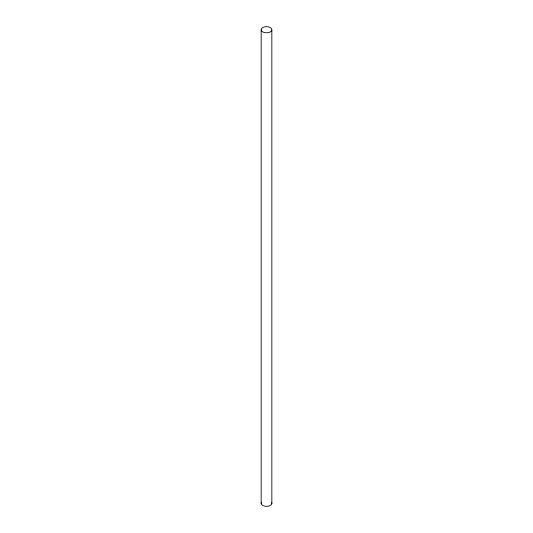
<?xml version="1.0" encoding="UTF-8"?>
<svg xmlns="http://www.w3.org/2000/svg" width="533" height="533" viewBox="0 0 533 533"><rect width="100%" height="100%" fill="white"/><g stroke="black" fill="none" stroke-linecap="round" stroke-linejoin="round"><path stroke-width="0.8" d="M271.843 30.075A5.363 3.098 0 0 1 263.329 32.22A5.363 3.098 0 0 1 264.368 26.89A5.363 3.098 0 0 1 271.843 30.075L271.843 503.605M261.157 29.841L261.157 503.372M271.783 502.679A5.363 3.098 0 0 1 266.313 506.35A5.363 3.098 0 0 1 261.337 502.452"/></g></svg>
